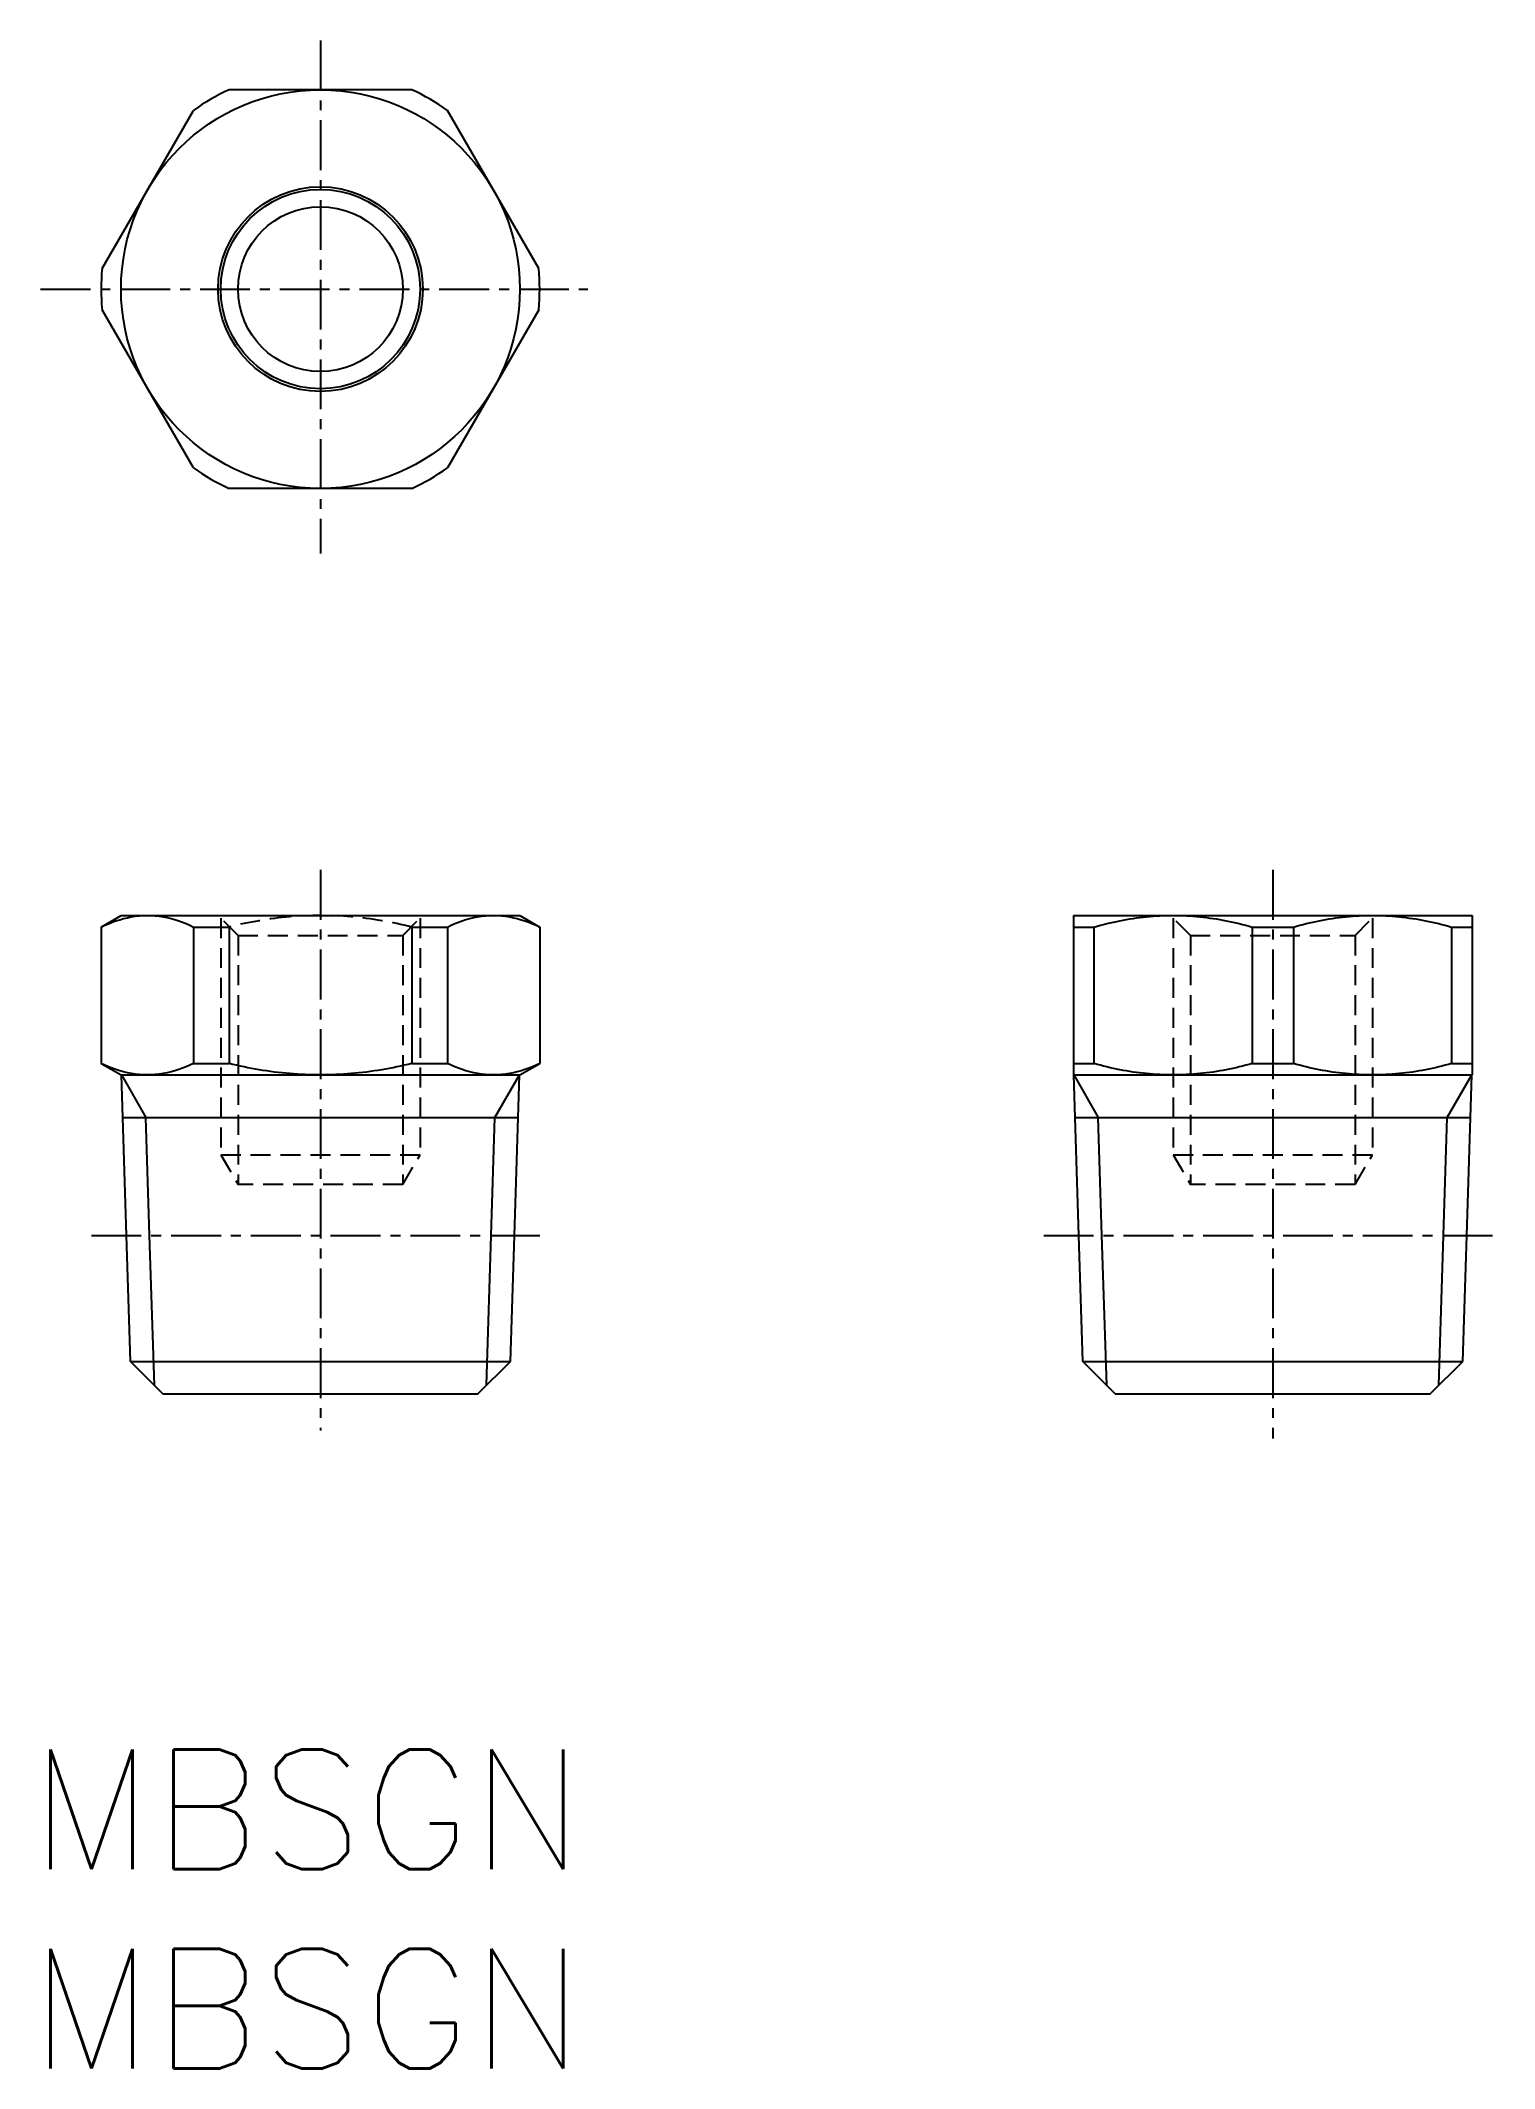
# Model space of a CAD drawing. Extents: x 126.6 to 163.1, y 76.2 to 127.1.
import ezdxf
from ezdxf.enums import TextEntityAlignment as Align

# ---------------------------------------------------------------- set-up
doc = ezdxf.new("R2010")
doc.units = 0
doc.linetypes.add('CENTER', pattern=[2, 1.25, -0.25, 0.25, -0.25])
doc.linetypes.add('DASHED', pattern=[0.75, 0.5, -0.25])
doc.layers.get('0').update_dxf_attribs({"linetype": 'CONTINUOUS'})
doc.layers.add('CENTER', color=1, linetype='CENTER')
doc.styles.get("Standard").update_dxf_attribs({"font": 'txt.shx', "bigfont": 'extfont.shx'})

msp = doc.modelspace()

# ---------------------------------------------------------------- linework, layer by layer
at = {"color": 7, "linetype": 'CONTINUOUS'}
for p, q in [((135.953, 125.855), (131.37, 125.855)), ((128.186, 121.371), (130.477, 125.339)), ((139.137, 121.371), (136.846, 125.339)), ((130.477, 116.371), (128.186, 120.339)), ((139.137, 120.339), (136.846, 116.371)), ((135.953, 115.855), (131.37, 115.855)), ((128.161, 104.854), (128.661, 105.143)), ((128.161, 104.854), (128.161, 101.431)), ((128.661, 105.143), (138.661, 105.143)), ((130.477, 104.854), (130.477, 101.431)), ((130.477, 104.854), (131.37, 104.854)), ((131.37, 104.854), (131.37, 101.431)), ((135.953, 104.854), (136.846, 104.854)), ((135.953, 104.854), (135.953, 101.431)), ((136.846, 104.854), (136.846, 101.431)), ((138.661, 105.143), (139.161, 104.854)), ((139.161, 104.854), (139.161, 101.431)), ((152.546, 105.143), (152.546, 101.143)), ((152.546, 105.143), (162.546, 105.143)), ((152.546, 104.854), (153.062, 104.854)), ((153.062, 104.854), (153.062, 101.431)), ((157.031, 104.854), (158.062, 104.854)), ((157.031, 104.854), (157.031, 101.431)), ((158.062, 104.854), (158.062, 101.431)), ((162.031, 104.854), (162.546, 104.854)), ((162.031, 104.854), (162.031, 101.431)), ((162.546, 105.143), (162.546, 101.143)), ((128.161, 101.431), (128.661, 101.143)), ((130.477, 101.431), (131.37, 101.431)), ((135.953, 101.431), (136.846, 101.431)), ((138.661, 101.143), (139.161, 101.431)), ((152.546, 101.431), (153.062, 101.431)), ((157.031, 101.431), (158.062, 101.431)), ((162.031, 101.431), (162.546, 101.431)), ((128.661, 101.143), (138.661, 101.143)), ((128.797, 97.113), (128.671, 101.143)), ((128.671, 101.143), (129.286, 100.079)), ((138.037, 100.079), (138.651, 101.143)), ((138.525, 97.113), (138.651, 101.143)), ((152.546, 101.143), (162.546, 101.143)), ((152.682, 97.113), (152.556, 101.143)), ((152.556, 101.143), (153.171, 100.079)), ((161.922, 100.079), (162.536, 101.143)), ((162.41, 97.113), (162.536, 101.143)), ((128.705, 100.079), (138.618, 100.079)), ((129.378, 97.113), (129.286, 100.079)), ((137.944, 97.113), (138.037, 100.079)), ((152.59, 100.079), (162.503, 100.079)), ((153.263, 97.113), (153.171, 100.079)), ((161.829, 97.113), (161.922, 100.079)), ((128.896, 93.958), (128.797, 97.113)), ((129.496, 93.358), (129.378, 97.113)), ((137.827, 93.358), (137.944, 97.113)), ((138.427, 93.958), (138.525, 97.113)), ((152.781, 93.958), (152.682, 97.113)), ((153.381, 93.358), (153.263, 97.113)), ((161.712, 93.358), (161.829, 97.113)), ((162.312, 93.958), (162.41, 97.113)), ((128.896, 93.958), (138.427, 93.958)), ((129.711, 93.143), (128.896, 93.958)), ((137.611, 93.143), (138.427, 93.958)), ((153.596, 93.143), (152.781, 93.958)), ((152.781, 93.958), (162.312, 93.958)), ((161.496, 93.143), (162.312, 93.958)), ((129.711, 93.143), (137.611, 93.143)), ((153.596, 93.143), (161.496, 93.143))]:
    msp.add_line(p, q, dxfattribs=at)
at = {"color": 3, "linetype": 'DASHED'}
for p, q in [((131.594, 104.643), (131.094, 105.143)), ((131.161, 105.076), (131.161, 99.143)), ((135.728, 104.643), (136.228, 105.143)), ((136.161, 105.076), (136.161, 99.143)), ((155.479, 104.643), (154.979, 105.143)), ((155.046, 105.076), (155.046, 99.143)), ((159.613, 104.643), (160.113, 105.143)), ((160.046, 105.076), (160.046, 99.143)), ((131.594, 104.643), (135.728, 104.643)), ((131.594, 104.643), (131.594, 98.393)), ((135.728, 104.643), (135.728, 98.393)), ((155.479, 104.643), (155.479, 98.393)), ((155.479, 104.643), (159.613, 104.643)), ((159.613, 104.643), (159.613, 98.393)), ((131.161, 99.143), (131.594, 98.393)), ((131.161, 99.143), (136.161, 99.143)), ((135.728, 98.393), (136.161, 99.143)), ((155.046, 99.143), (155.479, 98.393)), ((155.046, 99.143), (160.046, 99.143)), ((159.613, 98.393), (160.046, 99.143)), ((135.728, 98.393), (131.594, 98.393)), ((159.613, 98.393), (155.479, 98.393))]:
    msp.add_line(p, q, dxfattribs=at)
at = {"color": 7, "linetype": 'CONTINUOUS'}
for points in [[(128.161, 104.854, -0.071979), (128.919, 105.107, -0.088659), (129.718, 105.108, -0.072406), (130.477, 104.854)], [(136.846, 104.854, -0.072307), (137.604, 105.108, -0.088657), (138.402, 105.107, -0.072082), (139.161, 104.854)], [(153.062, 104.854, -0.046129), (154.377, 105.11, -0.049739), (155.717, 105.109, -0.046111), (157.031, 104.854)], [(158.062, 104.854, -0.046129), (159.377, 105.11, -0.049739), (160.717, 105.109, -0.046111), (162.031, 104.854)], [(130.477, 101.431, -0.072307), (129.719, 101.178, -0.088657), (128.92, 101.178, -0.072082), (128.161, 101.431)], [(135.953, 101.431, -0.040417), (134.433, 101.176, -0.042846), (132.89, 101.176, -0.040429), (131.37, 101.431)], [(139.161, 101.431, -0.071979), (138.403, 101.178, -0.088659), (137.605, 101.178, -0.072406), (136.846, 101.431)], [(157.031, 101.431, -0.046129), (155.716, 101.176, -0.049739), (154.376, 101.176, -0.046111), (153.062, 101.431)], [(162.031, 101.431, -0.046129), (160.716, 101.176, -0.049739), (159.376, 101.176, -0.046111), (158.062, 101.431)]]:
    msp.add_lwpolyline(points, format="xyb", dxfattribs=at)
at = {"color": 3, "linetype": 'DASHED'}
msp.add_lwpolyline([(131.37, 104.854, -0.040417), (132.889, 105.11, -0.042846), (134.433, 105.11, -0.040429), (135.953, 104.854)], format="xyb", dxfattribs=at)
at = {"color": 7, "linetype": 'CONTINUOUS'}
for radius in [5, 2.567, 2.5, 2.067]:
    msp.add_circle((133.661, 120.855), radius, dxfattribs=at)
for start, end in [(114.62, 125.38), (54.62, 65.38), (174.62, 185.38), (354.62, 5.38), (234.62, 245.38), (294.62, 305.38)]:
    msp.add_arc((133.661, 120.855), 5.5, start, end, dxfattribs=at)
for p in [(139.161, 120.855), (138.525, 97.113), (162.41, 97.113)]:
    msp.add_point(p, dxfattribs=at)
at = {"layer": 'CENTER', "color": 1, "linetype": 'CENTER'}
for p, q in [((133.661, 127.09), (133.661, 114.224)), ((126.642, 120.855), (140.367, 120.855)), ((133.661, 106.288), (133.661, 92.225)), ((157.546, 106.288), (157.546, 92.023)), ((127.918, 97.113), (139.22, 97.113)), ((151.803, 97.113), (163.106, 97.113))]:
    msp.add_line(p, q, dxfattribs=at)
for p in [(133.661, 97.113), (157.546, 97.113)]:
    msp.add_point(p, dxfattribs=at)

# ---------------------------------------------------------------- texts
at = {"color": 7, "linetype": 'CONTINUOUS'}
for p in [(126.377, 82.722), (126.377, 77.722)]:
    msp.add_text('MBSGN', height=3, dxfattribs=at).set_placement(p, align=Align.MIDDLE_LEFT)

doc.saveas('drawing.dxf')
